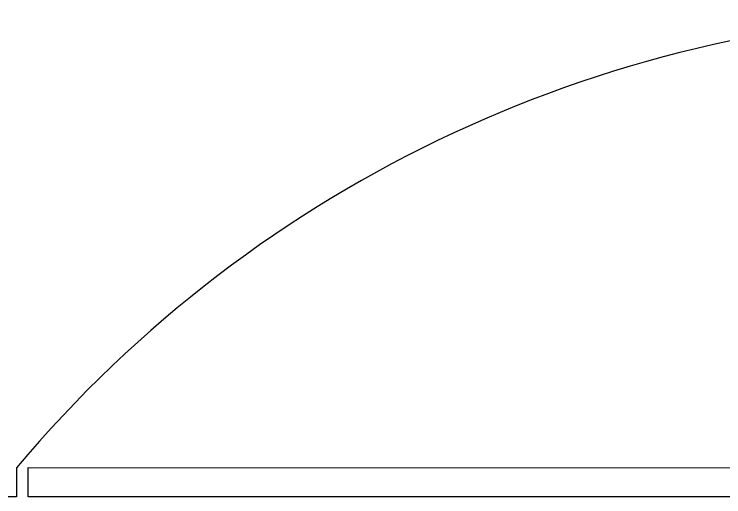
# Model space of a CAD drawing. Header units: millimetres. Extents: x 2102 to 86502, y 1818 to 64568.
# Drawn here: x 23429 to 25863, y 10593 to 12249 of the extents above; entities that cross this region are included whole.
import ezdxf

# ---------------------------------------------------------------- set-up
doc = ezdxf.new("R2010")
doc.units = ezdxf.units.MM
doc.layers.add('Layer-2', color=3, linetype='Continuous')

msp = doc.modelspace()

# ---------------------------------------------------------------- linework, layer by layer
at = {"layer": 'Layer-2'}
for p, q in [((23436.4, 10692.9), (23436.4, 10593.8)), ((23477.2, 10593.4), (23477.2, 10693.4)), ((23477.2, 10693.4), (30107.2, 10692.4)), ((23436.4, 10593.8), (22796.5, 10593.8)), ((30107.2, 10593.4), (23477.2, 10593.4))]:
    msp.add_line(p, q, dxfattribs=at)
msp.add_arc((26776.8, 7885.2), 4363.6, 40.0476, 139.9524, dxfattribs=at)

doc.saveas('drawing.dxf')
